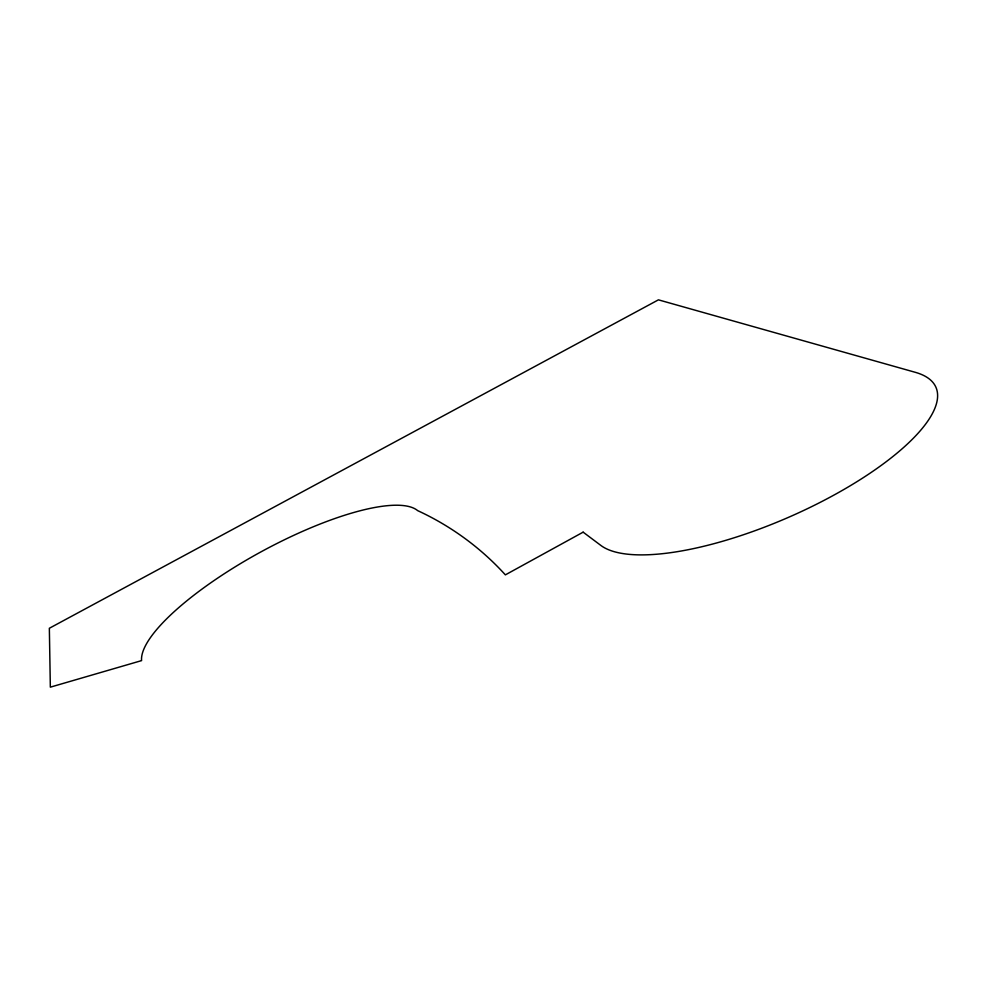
<?xml version="1.0" encoding="UTF-8"?>
<svg xmlns="http://www.w3.org/2000/svg" width="987" height="987" viewBox="0 0 987 987"><rect width="100%" height="100%" fill="white"/><g stroke="black" fill="none" stroke-linecap="round" stroke-linejoin="round"><path stroke-width="1.48" d="M583.144 532.153L505.369 574.866C480.854 547.81 450.8 525.886 417.649 510.624A158.105 43.49 -28.6 0 0 261.876 551.375A158.105 43.49 -28.6 0 0 141.585 660.611L50.337 687.162L49.35 628.263L658.428 299.838L915.319 372.321A186.74 60.158 -23.6 0 1 834.891 494.561A186.74 60.158 -23.6 0 1 600.787 545.379L583.144 532.153"/></g></svg>
